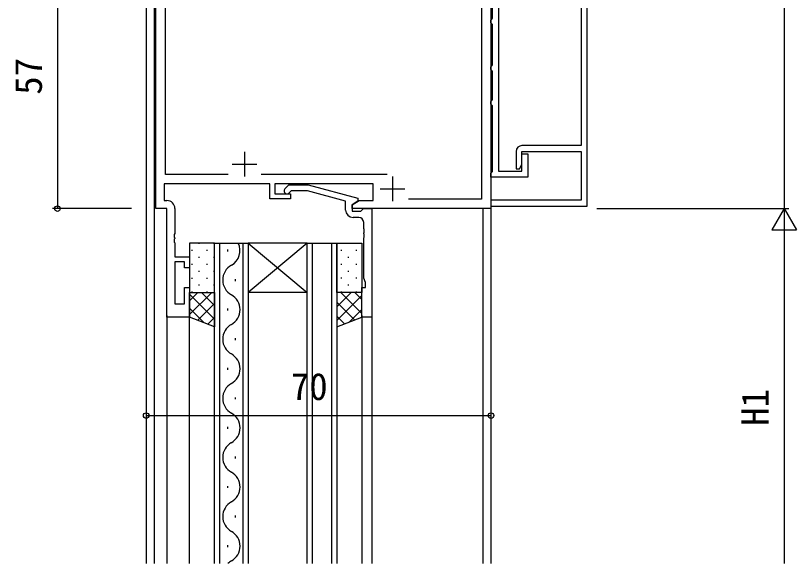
# Model space of a CAD drawing. Units: millimetres, scale not verified. Extents: x -793 to 793, y -564 to 564.
# Drawn here: x -590.6 to -432.1, y -297.7 to -186.5 of the extents above; entities that cross this region are included whole.
import ezdxf
from ezdxf.enums import TextEntityAlignment as Align

# ---------------------------------------------------------------- set-up
doc = ezdxf.new("R2010")
doc.units = ezdxf.units.MM
doc.header["$LTSCALE"] = 4
for name, color, linetype in [('0-2_YKK_11', 7, 'Continuous'), ('0-3_YKK_12', 2, 'Continuous'), ('0-4_YKK_13', 4, 'Continuous'), ('0-6_YKK_D', 6, 'Continuous')]:
    doc.layers.add(name, color=color, linetype=linetype)
doc.styles.add('ＭＳ ゴシック', font='')
doc.styles.get('ＭＳ ゴシック').set_extended_font_data('MS Gothic')

msp = doc.modelspace()

# ---------------------------------------------------------------- linework, layer by layer
at = {"layer": '0-2_YKK_11'}
for p, q in [((-544.115, -214.209), (-544.115, -219.209)), ((-546.615, -216.709), (-541.615, -216.709)), ((-515.176, -218.779), (-540.764, -218.779)), ((-514.115, -219.209), (-514.115, -224.209)), ((-516.615, -221.709), (-511.615, -221.709)), ((-520.945, -227.509), (-522.115, -227.509))]:
    msp.add_line(p, q, dxfattribs=at)
for points in [[(-494.115, -125.709), (-494.115, -225.709), (-522.315, -225.709), (-522.315, -224.909), (-520.877, -224.079), (-518.015, -224.079), (-518.015, -220.709), (-538.015, -220.709), (-538.015, -222.709), (-534.815, -222.709), (-534.815, -223.709), (-539.015, -223.709), (-539.015, -220.709), (-560.485, -220.709), (-560.485, -224.079), (-559.885, -224.079)], [(-474.615, -225.209), (-474.615, -126.209)], [(-475.815, -127.409), (-475.815, -212.909), (-487.815, -212.909)], [(-492.615, -131.909), (-492.615, -218.109), (-487.815, -218.109), (-487.815, -214.609), (-486.615, -214.609), (-486.615, -219.309), (-494.115, -219.309), (-494.115, -218.609), (-493.935, -218.334), (-493.815, -218.15), (-493.815, -204.867), (-493.935, -204.684), (-494.115, -204.409), (-494.115, -204.009), (-493.935, -203.734), (-493.815, -203.55), (-493.815, -197.867), (-493.935, -197.684), (-494.115, -197.409), (-494.115, -197.009), (-493.935, -196.734), (-493.815, -196.55), (-493.815, -188.367), (-493.935, -188.184), (-494.115, -187.909), (-494.115, -187.509), (-493.935, -187.234), (-493.815, -187.05), (-493.815, -181.367)], [(-507.885, -151.839), (-507.885, -145.839), (-496.045, -145.839), (-496.045, -223.779), (-510.875, -223.779)], [(-558.285, -225.679), (-558.285, -230.75), (-558.405, -230.934), (-558.405, -231.484), (-558.285, -231.667), (-558.285, -231.75), (-558.405, -231.934), (-558.405, -232.484), (-558.285, -232.667), (-558.285, -235.509), (-555.315, -235.509), (-555.315, -237.709), (-556.315, -237.709), (-556.315, -236.509), (-558.285, -236.509), (-558.285, -245.009), (-556.315, -245.009), (-556.315, -241.709), (-555.315, -241.709), (-555.315, -247.709), (-559.915, -247.709), (-559.915, -225.709), (-562.115, -225.709), (-562.115, -168.709)], [(-547.465, -218.779), (-560.185, -218.779), (-560.185, -170.477), (-547.609, -169.377)], [(-489.015, -214.109), (-489.015, -217.609), (-488.315, -217.609), (-487.815, -216.743), (-487.815, -214.109), (-475.815, -214.109), (-475.815, -224.009), (-494.115, -224.009), (-494.115, -225.209), (-474.615, -225.209)], [(-535.939, -221.684), (-535.163, -220.909), (-531.218, -220.909), (-521.115, -223.616), (-521.115, -224.216), (-522.315, -224.909), (-522.315, -226.209), (-520.515, -226.209), (-520.315, -226.009), (-520.015, -225.709), (-518.315, -225.709)], [(-523.615, -226.009), (-523.615, -224.188), (-531.376, -222.109), (-534.666, -222.109), (-535.09, -222.533)], [(-518.315, -225.709), (-518.315, -247.709), (-520.315, -247.709), (-520.315, -241.709), (-519.615, -241.709), (-519.615, -240.709), (-519.945, -239.802), (-519.945, -231.667), (-519.825, -231.484), (-519.825, -230.934), (-519.945, -230.75), (-519.945, -230.667), (-519.825, -230.484), (-519.825, -229.934), (-519.945, -229.75), (-519.945, -228.509)]]:
    msp.add_lwpolyline(points, dxfattribs=at)
for centre, radius, start, end in [((-487.815, -214.109), 1.2, 90.00001, 179.99999), ((-535.515, -222.109), 0.6, 134.99999, 315.00001), ((-559.885, -225.679), 1.6, 0.00001, 89.99999), ((-522.115, -226.009), 1.5, 180.00001, 269.99999), ((-520.945, -228.509), 1, 0.00001, 89.99999)]:
    msp.add_arc(centre, radius, start, end, dxfattribs=at)
at = {"layer": '0-3_YKK_12'}
for p, q in [((-564.115, -40.709), (-564.115, -297.709)), ((-562.485, -40.709), (-562.485, -297.709)), ((-494.115, -40.709), (-494.115, -297.709)), ((-518.315, -225.709), (-518.315, -297.709)), ((-495.745, -225.709), (-495.745, -297.709)), ((-549.215, -232.709), (-549.215, -297.709)), ((-544.415, -297.709), (-544.415, -232.709)), ((-543.415, -232.709), (-543.415, -297.709)), ((-531.415, -232.709), (-543.415, -232.709)), ((-531.415, -232.709), (-543.415, -242.709)), ((-543.415, -232.709), (-531.415, -242.709)), ((-530.415, -232.709), (-530.415, -297.709)), ((-526.415, -297.709), (-526.415, -232.709)), ((-525.415, -232.709), (-525.415, -297.709)), ((-547.575, -234.009), (-547.575, -234.409)), ((-546.055, -240.009), (-546.055, -240.409)), ((-531.415, -242.709), (-543.415, -242.709)), ((-555.315, -297.709), (-555.315, -247.209)), ((-547.575, -246.009), (-547.575, -246.409)), ((-559.915, -247.409), (-559.915, -297.709)), ((-520.315, -247.409), (-520.315, -297.709)), ((-546.055, -252.009), (-546.055, -252.409)), ((-547.575, -258.009), (-547.575, -258.409)), ((-546.055, -264.009), (-546.055, -264.409)), ((-547.575, -270.009), (-547.575, -270.409)), ((-546.055, -276.009), (-546.055, -276.409)), ((-547.575, -282.009), (-547.575, -282.409)), ((-547.575, -282.009), (-547.575, -282.409)), ((-546.055, -288.009), (-546.055, -288.409)), ((-547.575, -294.009), (-547.575, -294.409))]:
    msp.add_line(p, q, dxfattribs=at)
for points in [[(-550.215, -297.709), (-550.215, -232.709), (-543.415, -232.709)], [(-531.415, -297.709), (-531.415, -232.709), (-525.415, -232.709)]]:
    msp.add_lwpolyline(points, dxfattribs=at)
for centre, start, end in [((-548.491, -234.209), 299.20254, 25.87761), ((-545.138, -240.209), 119.20254, 240.79746), ((-548.491, -246.209), 299.20254, 60.79746), ((-545.138, -252.209), 119.20254, 240.79746), ((-548.491, -258.209), 299.20254, 60.79746), ((-545.138, -264.209), 119.20254, 240.79746), ((-548.491, -270.209), 299.20254, 60.79746), ((-545.138, -276.209), 119.20254, 240.79746), ((-548.491, -282.209), 299.20254, 60.79746), ((-545.138, -288.209), 119.20254, 240.79746), ((-548.491, -294.209), 299.20254, 60.79746), ((-545.138, -300.209), 119.20254, 133.3306)]:
    msp.add_arc(centre, 3.437, start, end, dxfattribs=at)
at = {"layer": '0-4_YKK_13'}
for p, q in [((-553.48, -232.714), (-553.28, -232.714)), ((-550.45, -232.714), (-550.25, -232.714)), ((-523.18, -232.713), (-522.98, -232.713)), ((-554.895, -234.129), (-554.695, -234.129)), ((-551.865, -234.129), (-551.665, -234.129)), ((-524.595, -234.128), (-524.395, -234.128)), ((-521.565, -234.128), (-521.365, -234.128)), ((-553.48, -235.544), (-553.28, -235.544)), ((-550.45, -235.544), (-550.25, -235.544)), ((-523.18, -235.543), (-522.98, -235.543)), ((-554.895, -236.959), (-554.695, -236.959)), ((-551.865, -236.959), (-551.665, -236.959)), ((-524.595, -236.958), (-524.395, -236.958)), ((-521.565, -236.958), (-521.365, -236.958)), ((-553.48, -238.374), (-553.28, -238.374)), ((-550.45, -238.374), (-550.25, -238.374)), ((-523.18, -238.373), (-522.98, -238.373)), ((-554.895, -239.789), (-554.695, -239.789)), ((-551.865, -239.789), (-551.665, -239.789)), ((-524.595, -239.788), (-524.395, -239.788)), ((-521.565, -239.788), (-521.365, -239.788)), ((-553.48, -241.204), (-553.28, -241.204)), ((-550.45, -241.204), (-550.25, -241.204)), ((-523.18, -241.203), (-522.98, -241.203)), ((-550.794, -242.709), (-555.315, -247.229)), ((-553.623, -242.709), (-555.315, -244.4)), ((-555.315, -243.077), (-550.215, -248.177)), ((-554.895, -242.619), (-554.695, -242.619)), ((-552.854, -242.709), (-550.215, -245.348)), ((-551.865, -242.619), (-551.665, -242.619)), ((-522.51, -242.709), (-525.414, -245.613)), ((-525.339, -242.709), (-525.414, -242.784)), ((-520.314, -243.341), (-525.414, -248.441)), ((-524.595, -242.618), (-524.395, -242.618)), ((-524.57, -242.709), (-520.315, -246.964)), ((-521.742, -242.709), (-520.314, -244.136)), ((-521.565, -242.618), (-521.365, -242.618)), ((-550.215, -244.957), (-553.627, -248.37)), ((-525.414, -244.692), (-521.811, -248.296)), ((-555.315, -245.905), (-552.348, -248.872)), ((-520.314, -246.17), (-522.846, -248.701)), ((-550.215, -247.786), (-551.596, -249.167)), ((-525.414, -247.521), (-523.843, -249.092))]:
    msp.add_line(p, q, dxfattribs=at)
for points in [[(-555.315, -242.709), (-550.215, -242.709), (-550.215, -232.709), (-555.315, -232.709)], [(-520.314, -242.709), (-525.414, -242.709), (-525.414, -232.709), (-520.314, -232.709)], [(-550.215, -242.709), (-550.215, -249.709), (-555.315, -247.709), (-555.315, -242.709)], [(-525.414, -242.709), (-525.415, -249.709), (-520.315, -247.709), (-520.314, -242.709)]]:
    msp.add_lwpolyline(points, close=True, dxfattribs=at)
at = {"layer": '0-6_YKK_D'}
for p, q in [((-434.615, -125.709), (-434.615, -225.709)), ((-582.115, -168.709), (-582.115, -225.708)), ((-567.115, -225.708), (-583.115, -225.708)), ((-472.615, -225.709), (-433.615, -225.709)), ((-472.615, -225.709), (-433.615, -225.709)), ((-434.615, -225.709), (-437.115, -230.039)), ((-434.615, -225.709), (-432.115, -230.039)), ((-434.615, -225.709), (-434.615, -234.369)), ((-564.115, -228.709), (-564.115, -268.709)), ((-494.115, -228.709), (-494.115, -268.709)), ((-437.115, -230.039), (-432.115, -230.039)), ((-434.615, -230.709), (-434.615, -297.709)), ((-564.115, -267.709), (-494.115, -267.709))]:
    msp.add_line(p, q, dxfattribs=at)
for centre in [(-582.115, -225.708), (-564.115, -267.709), (-494.115, -267.709)]:
    msp.add_circle(centre, 0.562, dxfattribs=at)

# ---------------------------------------------------------------- texts
at = {"layer": '0-6_YKK_D', "style": 'ＭＳ ゴシック'}
for s, p in [('57', (-583.615, -202.599)), ('H1', (-436.115, -269.791))]:
    msp.add_text(s, height=5.499, rotation=90, dxfattribs=at).set_placement(p, align=Align.BOTTOM_LEFT)
msp.add_text('70', height=5.499, dxfattribs=at).set_placement((-534.74, -266.209), align=Align.BOTTOM_LEFT)

doc.saveas('drawing.dxf')
